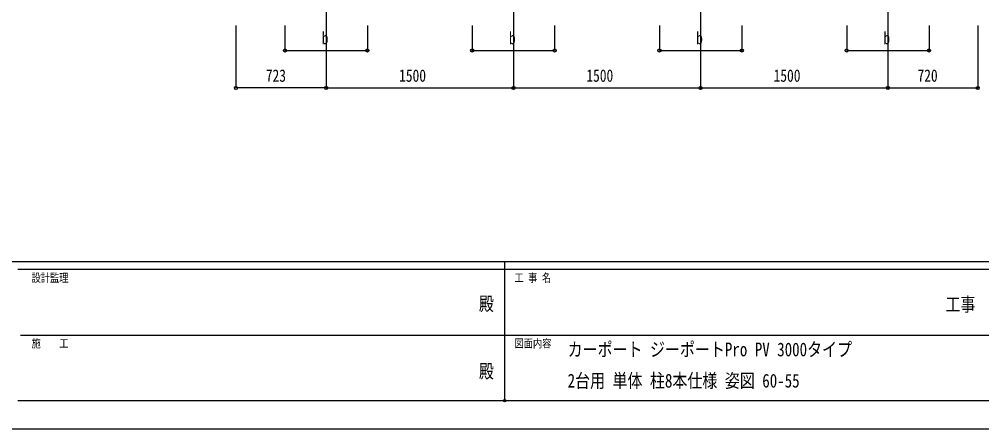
# Model space of a CAD drawing. Units: millimetres, scale not verified. Extents: x -12615 to 12615, y -8910 to 8910.
# Drawn here: x -3904 to 3807, y -8910 to -5632 of the extents above; entities that cross this region are included whole.
import ezdxf
from ezdxf.enums import TextEntityAlignment as Align

# ---------------------------------------------------------------- set-up
doc = ezdxf.new("R2010")
doc.units = ezdxf.units.MM
doc.header["$LTSCALE"] = 40
doc.header["$PDMODE"] = 32
doc.header["$PDSIZE"] = 20
for name, color, linetype in [('0-2_USER1', 3, 'Continuous'), ('0-3_YKK_12', 2, 'Continuous'), ('0-6_YKK_D', 6, 'Continuous'), ('0-7_YKK_ZWAK', 7, 'Continuous')]:
    doc.layers.add(name, color=color, linetype=linetype)
doc.styles.add('ＭＳ ゴシック', font='')
doc.styles.get('ＭＳ ゴシック').set_extended_font_data('MS Gothic')

msp = doc.modelspace()

# ---------------------------------------------------------------- linework, layer by layer
at = {"layer": '0-3_YKK_12'}
for p, q in [((-1444.65, -5332.18), (-1444.65, -5832.18)), ((55.35, -5332.18), (55.35, -5832.18)), ((1555.35, -5332.18), (1555.35, -5832.18)), ((3055.35, -5332.18), (3055.35, -5832.18))]:
    msp.add_line(p, q, dxfattribs=at)
at = {"layer": '0-6_YKK_D'}
for p, q in [((-2167.26, -5682.18), (-2167.26, -6183.18)), ((-1774.65, -5682.18), (-1774.65, -5883.18)), ((-1444.65, -5682.18), (-1444.65, -6183.18)), ((-1444.65, -5682.18), (-1444.65, -6183.18)), ((-1114.65, -5682.18), (-1114.65, -5883.18)), ((-274.65, -5682.18), (-274.65, -5883.18)), ((55.35, -5682.18), (55.35, -6183.18)), ((55.35, -5682.18), (55.35, -6183.18)), ((385.35, -5682.18), (385.35, -5883.18)), ((1225.35, -5682.18), (1225.35, -5883.18)), ((1555.35, -5682.18), (1555.35, -6183.18)), ((1555.35, -5682.18), (1555.35, -6183.18)), ((1885.35, -5682.18), (1885.35, -5883.18)), ((2725.35, -5682.18), (2725.35, -5883.18)), ((3055.35, -5682.18), (3055.35, -6183.18)), ((3055.35, -5682.18), (3055.35, -6183.18)), ((3385.35, -5682.18), (3385.35, -5883.18)), ((3774.86, -5682.18), (3774.86, -6183.18)), ((-1774.65, -5882.18), (-1114.65, -5882.18)), ((-274.65, -5882.18), (385.35, -5882.18)), ((1225.35, -5882.18), (1885.35, -5882.18)), ((2725.35, -5882.18), (3385.35, -5882.18)), ((-1444.65, -6182.18), (-2167.26, -6182.18)), ((-1444.65, -6182.18), (55.35, -6182.18)), ((55.35, -6182.18), (1555.35, -6182.18)), ((1555.35, -6182.18), (3055.35, -6182.18)), ((3055.35, -6182.18), (3774.86, -6182.18))]:
    msp.add_line(p, q, dxfattribs=at)
for centre in [(-1774.65, -5882.18), (-1114.65, -5882.18), (-274.65, -5882.18), (385.35, -5882.18), (1225.35, -5882.18), (1885.35, -5882.18), (2725.35, -5882.18), (3385.35, -5882.18), (-2167.26, -6182.18), (-1444.65, -6182.18), (-1444.65, -6182.18), (55.35, -6182.18), (55.35, -6182.18), (1555.35, -6182.18), (1555.35, -6182.18), (3055.35, -6182.18), (3055.35, -6182.18), (3774.86, -6182.18)]:
    msp.add_circle(centre, 12.75, dxfattribs=at)
at = {"layer": '0-7_YKK_ZWAK'}
for p, q in [((11685.06, -7575), (-11714.94, -7575)), ((-14.94, -7575), (-14.94, -8685)), ((-14.94, -7635), (-3914.94, -7635)), ((3885.06, -7635), (-14.94, -7635)), ((-3892.44, -8160), (-14.94, -8160)), ((-14.94, -8160), (3885.06, -8160)), ((-3914.94, -8685), (-14.94, -8685)), ((-14.94, -8685), (3885.06, -8685))]:
    msp.add_line(p, q, dxfattribs=at)
msp.add_lwpolyline([(-12615, -8910), (12615, -8910), (12615, 8910), (-12615, 8910)], close=True, dxfattribs=at)
msp.add_point((-14.94, -8685), dxfattribs=at)

# ---------------------------------------------------------------- texts
at = {"layer": '0-2_USER1', "style": 'ＭＳ ゴシック', "width": 0.8}
for s, p in [('カーポート ジーポートPro PV 3000タイプ', (489.47, -8363.23)), ('2台用 単体 柱8本仕様 姿図 60-55', (489.47, -8613.23))]:
    msp.add_text(s, height=110, dxfattribs=at).set_placement(p, align=Align.BOTTOM_LEFT)
at = {"layer": '0-6_YKK_D', "style": 'ＭＳ ゴシック', "width": 0.8}
for s, p in [('b', (-1480.65, -5862.18)), ('b', (19.35, -5862.18)), ('b', (1519.35, -5862.18)), ('b', (3019.35, -5862.18)), ('723', (-1928.36, -6162.18)), ('1500', (-860.25, -6162.18)), ('1500', (639.75, -6162.18)), ('1500', (2139.75, -6162.18)), ('720', (3292.7, -6162.18))]:
    msp.add_text(s, height=98.97, dxfattribs=at).set_placement(p, align=Align.BOTTOM_LEFT)
at = {"layer": '0-7_YKK_ZWAK', "style": 'ＭＳ ゴシック', "width": 0.8}
for s, height, p in [('設計監理', 65.98, (-3804.94, -7755)), ('工 事 名', 65.98, (63.81, -7755)), ('殿', 110, (-221, -7997.5)), ('工事', 110, (3517, -8002.39)), ('施\u3000\u3000工', 65.98, (-3804.94, -8280)), ('図面内容', 65.98, (63.81, -8280)), ('殿', 110, (-221, -8537.5))]:
    msp.add_text(s, height=height, dxfattribs=at).set_placement(p, align=Align.BOTTOM_LEFT)

doc.saveas('drawing.dxf')
